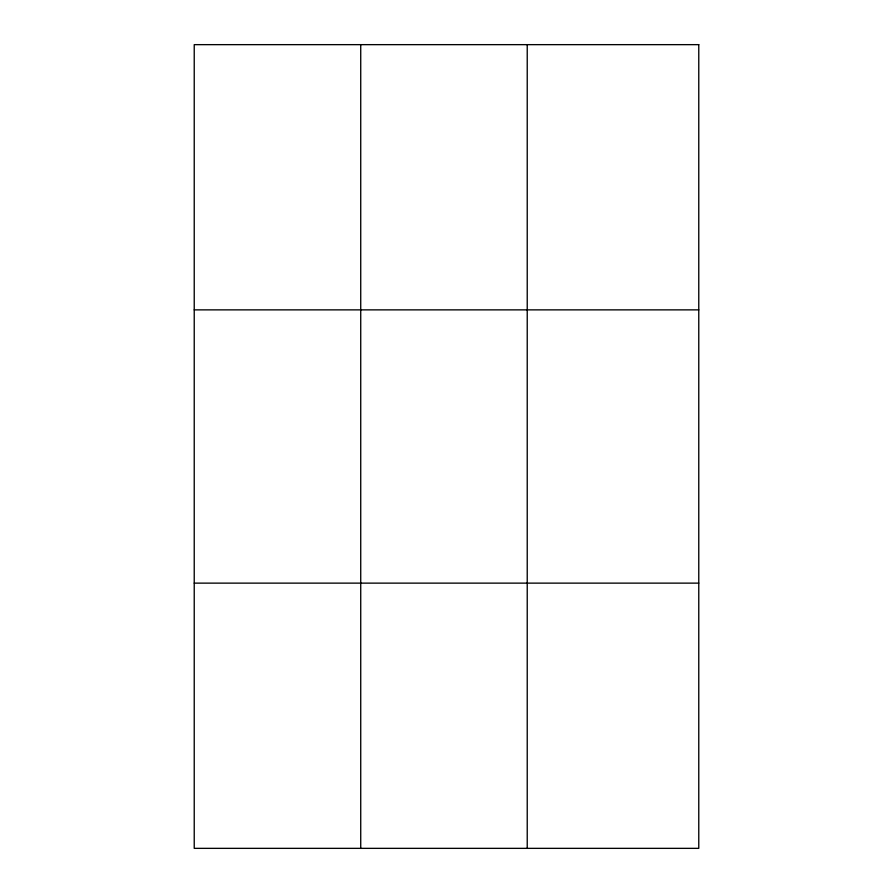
<?xml version="1.0" encoding="UTF-8"?>
<svg xmlns="http://www.w3.org/2000/svg" width="893" height="893" viewBox="0 0 893 893"><rect width="100%" height="100%" fill="white"/><g stroke="black" fill="none" stroke-linecap="round" stroke-linejoin="round"><path stroke-width="1.34" d="M360.727 848.35L360.727 44.65M527.227 848.35L527.227 44.65M194.227 309.871L698.772 309.871M194.227 583.129L698.772 583.129M698.772 44.65L698.772 848.35L194.227 848.35L194.227 44.65L698.772 44.65"/></g></svg>
